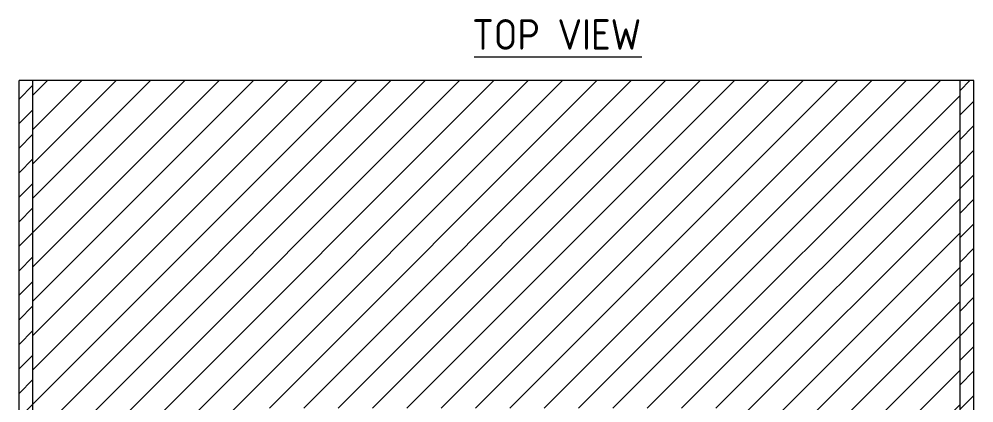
# Model space of a CAD drawing. Header units: millimetres. Extents: x -318593 to -214282, y -19600 to -2215.
# Drawn here: x -224007 to -220567, y -14685 to -13302 of the extents above; entities that cross this region are included whole.
import ezdxf

# ---------------------------------------------------------------- set-up
doc = ezdxf.new("R2010")
doc.units = ezdxf.units.MM
doc.header["$MEASUREMENT"] = 0
doc.linetypes.add('HIDDEN', pattern=[9.525, 6.35, -3.175])
for name, color, linetype, lineweight in [('D', 3, 'Continuous', 13), ('H', 2, 'HIDDEN', 15), ('S', 4, 'Continuous', 15)]:
    doc.layers.add(name, color=color, linetype=linetype, lineweight=lineweight)
doc.styles.add('STU25', font='isocp2.shx')

msp = doc.modelspace()

# ---------------------------------------------------------------- hatches: boundary and pattern name
at = {"layer": 'D'}
h = msp.add_hatch(dxfattribs=at)
h.set_pattern_fill('ANSI31', color=256, scale=700, style=0)
h.set_pattern_definition([(45, (-85140.55, -7040.51), (-61.871843, 61.871843), [])])
h.paths.add_polyline_path([(-223957.439, -13523.326), (-220617.439, -13523.326), (-220617.439, -14996.391), (-221286.655, -14996.391), (-221286.655, -16783.326), (-221417.439, -16783.326), (-221417.439, -16753.326), (-221417.439, -16453.326), (-221417.439, -14703.326), (-222577.439, -14703.326), (-223157.439, -14703.326), (-223157.439, -16753.326), (-223157.439, -16783.326), (-223288.224, -16783.326), (-223288.224, -14996.391), (-223957.439, -14996.391)])
at = {"layer": 'H', "ltscale": 5}
h = msp.add_hatch(dxfattribs=at)
h.set_pattern_fill('ANSI31', color=256, scale=500, style=0)
h.set_pattern_definition([(45, (-85140.55, -7040.514), (-44.194174, 44.194174), [])])
h.paths.add_polyline_path([(-220617.439, -16783.326), (-220617.439, -13523.326), (-220567.439, -13523.326), (-220567.439, -16833.326), (-224007.439, -16833.326), (-224007.439, -13523.326), (-223957.439, -13523.326), (-223957.439, -16783.326)])

# ---------------------------------------------------------------- linework, layer by layer
at = {"layer": 'D'}
msp.add_line((-222368.168, -13437.366), (-221764.387, -13437.366), dxfattribs=at)
at = {"layer": 'S'}
for p, q in [((-220567.439, -13523.326), (-224007.439, -13523.326)), ((-224007.439, -16833.326), (-224007.439, -13523.326)), ((-223957.439, -16783.326), (-223957.439, -13523.326)), ((-220617.439, -16783.326), (-220617.439, -13523.326)), ((-220567.439, -16833.326), (-220567.439, -13523.326))]:
    msp.add_line(p, q, dxfattribs=at)

# ---------------------------------------------------------------- texts
at = {"layer": 'D', "insert": (-222375.19, -13302.057), "char_height": 110, "attachment_point": 1, "style": 'STU25'}
msp.add_mtext('{\\C11;TOP VIEW}', dxfattribs=at)

doc.saveas('drawing.dxf')
